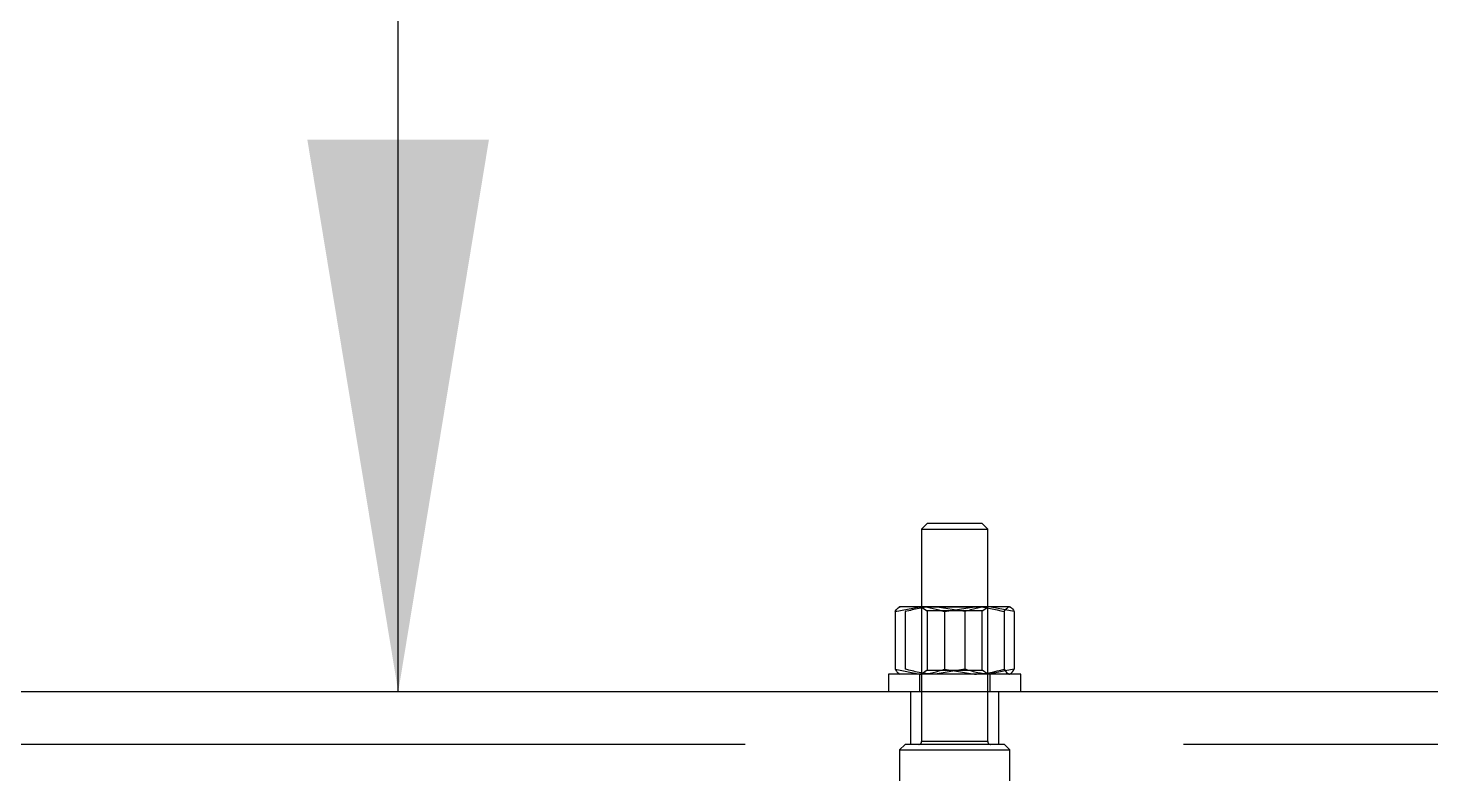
# Model space of a CAD drawing. Header units: metres. Extents: x 0 to 21025, y 0 to 14850.
# Drawn here: x 3240.7 to 3367.7, y 9328.7 to 9396.3 of the extents above; entities that cross this region are included whole.
import ezdxf

# ---------------------------------------------------------------- set-up
doc = ezdxf.new("R2010")
doc.units = ezdxf.units.M
doc.header["$LTSCALE"] = 25
doc.linetypes.add('HIDDEN2', pattern=[4.7625, 3.175, -1.5875])
for name, color, linetype in [('SDM', 7, 'Continuous'), ('SL4', 4, 'Continuous'), ('ST1', 7, 'HIDDEN2')]:
    doc.layers.add(name, color=color, linetype=linetype)
doc.styles.add('ROMANS', font='ROMANS.SHX')
doc.dimstyles.new('25___1-25', dxfattribs={"dimscale": 25, "dimtxt": 2.5, "dimasz": 2, "dimexe": 1.5, "dimexo": 1, "dimgap": 0.5, "dimtad": 1, "dimzin": 12, "dimtxsty": 'ROMANS', "dimcen": 0, "dimclrd": 256, "dimclre": 256, "dimclrt": 3, "dimazin": 3, "dimtfac": 1, "dimtmove": 0, "dimatfit": 0, "dimfxl": 1, "dimlwd": -1, "dimlwe": -1, "dimarcsym": 0})

msp = doc.modelspace()

# ---------------------------------------------------------------- linework, layer by layer
at = {"layer": 'SL4'}
for p, q in [((3322.101, 9351.384), (3321.601, 9350.884)), ((3327.101, 9351.384), (3322.101, 9351.384)), ((3327.601, 9350.884), (3327.101, 9351.384)), ((3321.601, 9350.884), (3321.601, 9343.849)), ((3321.601, 9350.884), (3327.601, 9350.884)), ((3327.601, 9343.849), (3327.601, 9350.884)), ((3319.207, 9343.402), (3321.446, 9343.849)), ((3319.207, 9343.402), (3319.207, 9338.195)), ((3319.601, 9343.849), (3319.537, 9343.812)), ((3321.446, 9343.849), (3319.603, 9343.849)), ((3326.383, 9343.849), (3321.446, 9343.849)), ((3323.686, 9343.402), (3326.383, 9343.849)), ((3323.686, 9343.402), (3323.686, 9338.195)), ((3329.538, 9343.849), (3326.383, 9343.849)), ((3329.08, 9343.402), (3329.08, 9338.195)), ((3329.996, 9343.402), (3329.18, 9343.565)), ((3329.665, 9343.812), (3329.601, 9343.849)), ((3329.996, 9343.402), (3329.996, 9338.195)), ((3318.601, 9337.749), (3318.601, 9336.149)), ((3330.601, 9337.749), (3318.601, 9337.749)), ((3319.207, 9338.195), (3321.446, 9337.749)), ((3319.537, 9337.786), (3319.601, 9337.749)), ((3323.686, 9338.195), (3326.383, 9337.749)), ((3329.996, 9338.195), (3329.18, 9338.032)), ((3329.601, 9337.749), (3329.665, 9337.786)), ((3330.601, 9336.149), (3330.601, 9337.749)), ((3543.761, 9336.149), (2593.759, 9336.149))]:
    msp.add_line(p, q, dxfattribs=at)
for points, knots in [([(3319.207, 9343.402), (3319.245, 9343.469), (3319.395, 9343.731), (3319.55, 9343.799), (3319.665, 9343.849)], [0, 0, 0, 0, 0.2575513, 1, 1, 1, 1]), ([(3321.446, 9343.849), (3321.5, 9343.848), (3322.256, 9343.842), (3322.997, 9343.614), (3323.686, 9343.402)], [0, 0, 0, 0, 0.07020058, 1, 1, 1, 1]), ([(3326.383, 9343.849), (3326.447, 9343.848), (3327.358, 9343.842), (3328.25, 9343.614), (3329.08, 9343.402)], [0, 0, 0, 0, 0.0702006, 1, 1, 1, 1]), ([(3329.08, 9343.402), (3329.119, 9343.469), (3329.268, 9343.731), (3329.423, 9343.799), (3329.538, 9343.849)], [0, 0, 0, 0, 0.2575513, 1, 1, 1, 1]), ([(3329.538, 9343.849), (3329.58, 9343.842), (3329.735, 9343.817), (3329.885, 9343.577), (3329.996, 9343.402)], [0, 0, 0, 0, 0.26863361, 1, 1, 1, 1]), ([(3319.207, 9338.195), (3319.245, 9338.126), (3319.353, 9337.932), (3319.466, 9337.878), (3319.538, 9337.843)], [0, 0, 0, 0, 0.3547323, 1, 1, 1, 1]), ([(3321.446, 9337.749), (3321.5, 9337.749), (3322.256, 9337.755), (3322.997, 9337.983), (3323.686, 9338.195)], [0, 0, 0, 0, 0.07020058, 1, 1, 1, 1]), ([(3326.383, 9337.749), (3326.447, 9337.749), (3327.358, 9337.755), (3328.25, 9337.983), (3329.08, 9338.195)], [0, 0, 0, 0, 0.0702006, 1, 1, 1, 1]), ([(3329.08, 9338.195), (3329.119, 9338.128), (3329.268, 9337.866), (3329.423, 9337.799), (3329.538, 9337.749)], [0, 0, 0, 0, 0.2575513, 1, 1, 1, 1]), ([(3329.538, 9337.749), (3329.58, 9337.755), (3329.735, 9337.78), (3329.885, 9338.02), (3329.996, 9338.195)], [0, 0, 0, 0, 0.26863361, 1, 1, 1, 1])]:
    msp.add_open_spline(points, degree=3, knots=knots, dxfattribs=at)
at = {"layer": 'ST1'}
for p, q in [((3320.122, 9343.402), (3320.122, 9338.195)), ((3321.601, 9343.849), (3321.601, 9331.634)), ((3327.601, 9343.823), (3321.601, 9343.823)), ((3321.601, 9343.823), (3322.101, 9343.473)), ((3327.101, 9343.473), (3322.101, 9343.473)), ((3322.101, 9343.473), (3322.101, 9338.099)), ((3325.517, 9343.402), (3322.82, 9343.849)), ((3325.517, 9343.402), (3325.517, 9338.195)), ((3327.101, 9343.473), (3327.601, 9343.823)), ((3327.101, 9338.099), (3327.101, 9343.473)), ((3327.601, 9331.634), (3327.601, 9343.849)), ((3327.601, 9343.823), (3327.601, 9343.849)), ((3329.18, 9343.565), (3327.756, 9343.849)), ((3321.401, 9337.749), (3321.401, 9336.149)), ((3322.101, 9338.099), (3321.601, 9337.749)), ((3322.101, 9338.099), (3327.101, 9338.099)), ((3325.517, 9338.195), (3322.82, 9337.749)), ((3327.601, 9337.749), (3327.101, 9338.099)), ((3329.18, 9338.032), (3327.756, 9337.749)), ((3327.801, 9336.149), (3327.801, 9337.749)), ((3320.601, 9336.149), (3320.601, 9331.386)), ((3328.601, 9331.386), (3328.601, 9336.149)), ((3543.761, 9331.386), (2543.761, 9331.386)), ((3320.101, 9331.384), (3319.601, 9330.884)), ((3319.601, 9330.884), (3329.601, 9330.884)), ((3319.601, 9330.884), (3319.601, 9316.634)), ((3329.101, 9331.384), (3320.101, 9331.384)), ((3327.601, 9331.634), (3321.601, 9331.634)), ((3329.601, 9330.884), (3329.101, 9331.384)), ((3329.601, 9316.634), (3329.601, 9330.884))]:
    msp.add_line(p, q, dxfattribs=at)
for centre, start, end in [((3321.351, 9331.634), 270, 0), ((3327.851, 9331.634), 180, 270)]:
    msp.add_arc(centre, 0.25, start, end, dxfattribs=at)
for points, knots in [([(3322.82, 9343.849), (3322.756, 9343.848), (3321.845, 9343.842), (3320.952, 9343.614), (3320.122, 9343.402)], [0, 0, 0, 0, 0.0702006, 1, 1, 1, 1]), ([(3327.756, 9343.849), (3327.703, 9343.848), (3326.947, 9343.842), (3326.206, 9343.614), (3325.517, 9343.402)], [0, 0, 0, 0, 0.07020058, 1, 1, 1, 1]), ([(3322.82, 9337.749), (3322.756, 9337.749), (3321.845, 9337.755), (3320.952, 9337.983), (3320.122, 9338.195)], [0, 0, 0, 0, 0.0702006, 1, 1, 1, 1]), ([(3327.756, 9337.749), (3327.703, 9337.749), (3326.947, 9337.755), (3326.206, 9337.983), (3325.517, 9338.195)], [0, 0, 0, 0, 0.07020058, 1, 1, 1, 1])]:
    msp.add_open_spline(points, degree=3, knots=knots, dxfattribs=at)

# ---------------------------------------------------------------- leaders
at = {"layer": 'SDM'}
msp.add_leader([(3274.225, 9336.149), (3274.159, 9660.758)], dimstyle='25___1-25', override={"dimgap": 0.5, "dimtad": 0}, dxfattribs=at)

doc.saveas('drawing.dxf')
